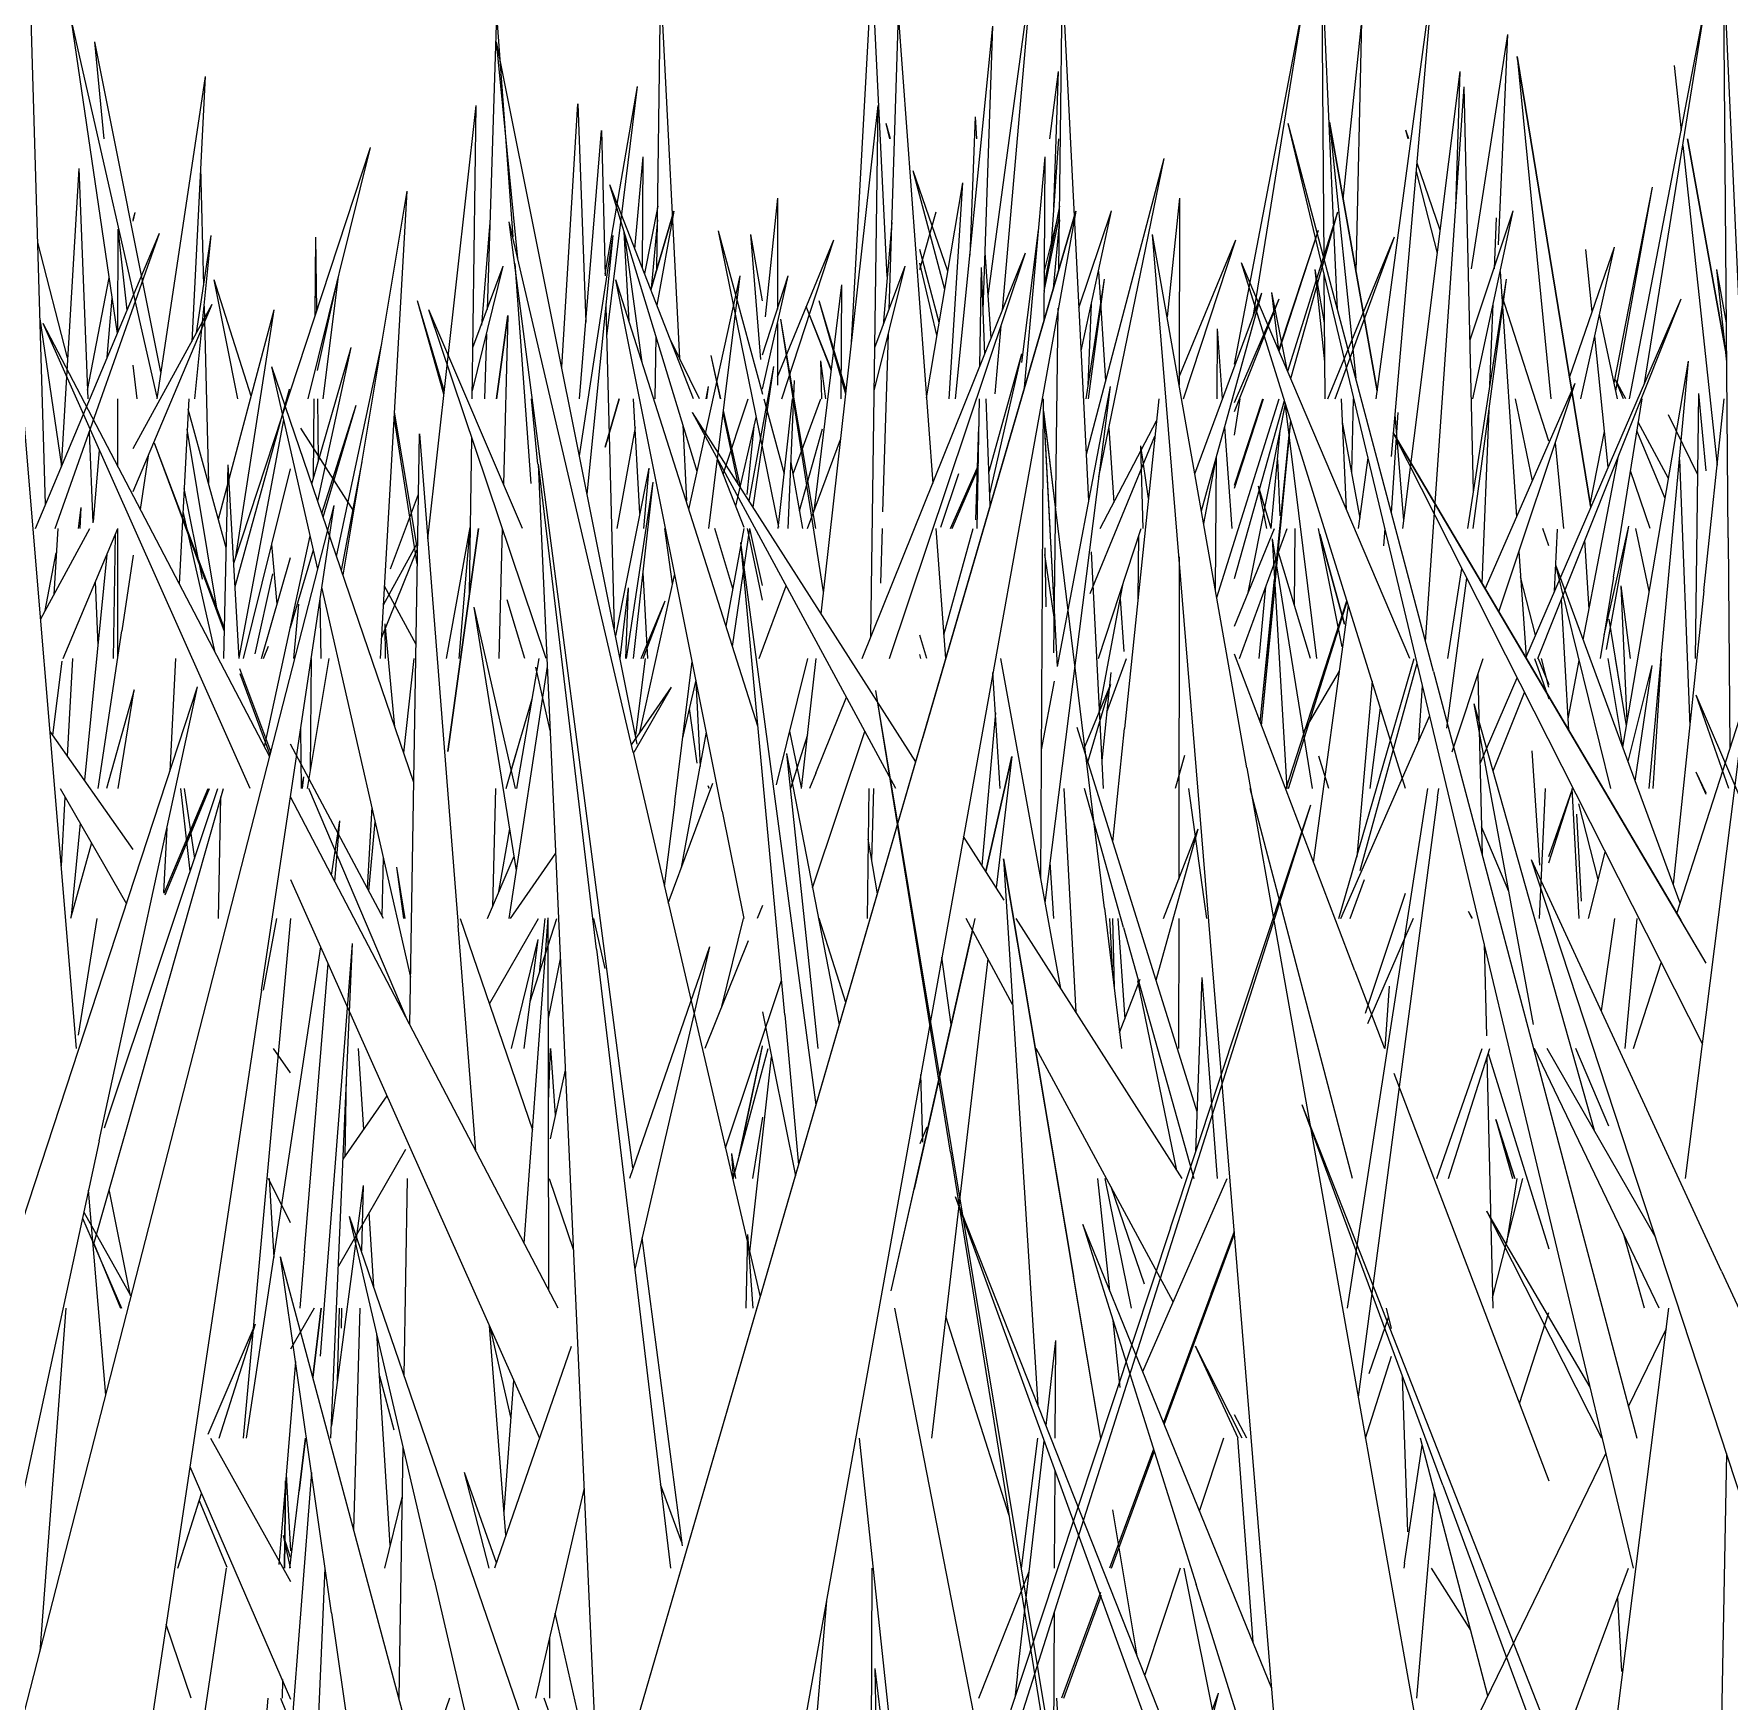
# Model space of a CAD drawing. Header units: millimetres. Extents: x -9575 to 27274, y -4387 to 11354.
# Drawn here: x -6546.27 to -6510.28, y 3080.28 to 3115.68 of the extents above; entities that cross this region are included whole.
import ezdxf

# ---------------------------------------------------------------- set-up
doc = ezdxf.new("R2010")
doc.units = ezdxf.units.MM
doc.layers.add('G-IMPT', color=8, linetype='Continuous', lineweight=9)

# ---------------------------------------------------------------- blocks, each defined once
blk = doc.blocks.new('Grass Array - 25_dwg-V14-North')
at = {"layer": 'G-IMPT'}
for p, q in [((-6528.911, 3109.125), (-6528.473, 3117.043)), ((-6528.153, 3110.527), (-6528.473, 3117.043)), ((-6546.017, 3105.694), (-6546.324, 3115.987)), ((-6544.494, 3109.318), (-6545.47, 3115.957)), ((-6543.652, 3107.96), (-6545.47, 3115.957)), ((-6526.701, 3107.931), (-6525.909, 3115.838)), ((-6526.119, 3109.817), (-6525.909, 3115.838)), ((-6514.779, 3115.196), (-6514.066, 3107.931)), ((-6514.779, 3115.196), (-6513.219, 3105.619)), ((-6513.219, 3105.619), (-6514.779, 3115.196)), ((-6534.139, 3110.581), (-6533.456, 3114.557)), ((-6534.107, 3109.26), (-6533.456, 3114.557)), ((-6535.062, 3108.602), (-6534.719, 3114.194)), ((-6534.719, 3114.194), (-6534.551, 3109.556)), ((-6526.396, 3110.977), (-6526.283, 3113.912)), ((-6526.25, 3113.449), (-6526.283, 3113.912)), ((-6517.098, 3113.449), (-6517.146, 3113.635)), ((-6517.081, 3113.449), (-6517.146, 3113.635)), ((-6542.026, 3104.44), (-6539.125, 3113.261)), ((-6540.448, 3107.931), (-6539.125, 3113.261)), ((-6523.927, 3106.751), (-6522.278, 3113.03)), ((-6523.66, 3106.275), (-6522.278, 3113.03)), ((-6516.414, 3111.507), (-6516.904, 3112.933)), ((-6545.316, 3112.821), (-6545.685, 3106.484)), ((-6545.316, 3112.821), (-6545.12, 3107.931)), ((-6526.869, 3110.636), (-6527.6, 3112.771)), ((-6526.934, 3110.25), (-6527.6, 3112.771)), ((-6527.322, 3107.948), (-6526.552, 3112.515)), ((-6526.841, 3107.931), (-6526.552, 3112.515)), ((-6516.474, 3111.021), (-6516.92, 3112.755)), ((-6532.186, 3106.384), (-6534.043, 3112.47)), ((-6532.263, 3107.931), (-6534.043, 3112.47)), ((-6544.156, 3111.701), (-6544.117, 3111.885)), ((-6544.156, 3111.733), (-6544.117, 3111.885)), ((-6524.821, 3110.214), (-6524.498, 3111.807)), ((-6524.819, 3110.62), (-6524.496, 3111.917)), ((-6533.633, 3109.573), (-6533.74, 3111.476)), ((-6533.356, 3108.701), (-6533.733, 3111.454)), ((-6531.745, 3111.493), (-6530.463, 3105.206)), ((-6531.745, 3111.493), (-6530.801, 3108.03)), ((-6519.84, 3108.958), (-6518.998, 3111.512)), ((-6519.835, 3108.945), (-6518.998, 3111.512)), ((-6545.55, 3108.8), (-6546.182, 3111.249)), ((-6540.296, 3109.7), (-6540.279, 3111.362)), ((-6540.26, 3109.809), (-6540.279, 3111.362)), ((-6518.798, 3107.931), (-6517.384, 3111.365)), ((-6518.648, 3107.931), (-6517.384, 3111.365)), ((-6513.669, 3108.381), (-6512.716, 3111.151)), ((-6513.431, 3107.931), (-6512.716, 3111.151)), ((-6513.189, 3109.776), (-6513.325, 3111.098)), ((-6525.946, 3109.216), (-6526.077, 3111.032)), ((-6545.127, 3108.112), (-6544.668, 3110.499)), ((-6530.801, 3108.131), (-6530.253, 3110.537)), ((-6530.801, 3108.862), (-6530.253, 3110.537)), ((-6529.121, 3110.348), (-6529.708, 3105.541)), ((-6529.121, 3110.348), (-6529.139, 3107.931)), ((-6544.708, 3108.809), (-6544.603, 3110.062)), ((-6519.841, 3108.961), (-6519.991, 3110.184)), ((-6519.667, 3108.552), (-6519.991, 3110.184)), ((-6545.681, 3106.549), (-6546.134, 3109.625)), ((-6542.351, 3105.375), (-6541.168, 3109.82)), ((-6541.982, 3104.572), (-6541.168, 3109.82)), ((-6535.393, 3102.413), (-6537.886, 3109.814)), ((-6535.897, 3105.172), (-6537.886, 3109.814)), ((-6536.207, 3109.695), (-6536.45, 3107.931)), ((-6536.45, 3107.931), (-6536.207, 3109.695)), ((-6536.207, 3109.695), (-6536.301, 3106.114)), ((-6529.879, 3109.894), (-6529.343, 3108.528)), ((-6529.879, 3109.894), (-6529.34, 3108.55)), ((-6512.653, 3107.931), (-6513.033, 3109.722)), ((-6521.153, 3107.931), (-6521.14, 3109.413)), ((-6521.034, 3107.931), (-6521.14, 3109.413)), ((-6512.848, 3106.477), (-6513.136, 3109.261)), ((-6539.84, 3104.579), (-6538.882, 3109.103)), ((-6532.135, 3107.931), (-6532.758, 3109.194)), ((-6531.085, 3105.756), (-6530.557, 3108.613)), ((-6531, 3105.624), (-6530.557, 3108.613)), ((-6529.544, 3107.931), (-6529.56, 3108.732)), ((-6529.458, 3107.931), (-6529.56, 3108.732)), ((-6525.995, 3106.367), (-6525.295, 3108.885)), ((-6525.978, 3105.913), (-6525.295, 3108.885)), ((-6530.254, 3105.172), (-6530.121, 3108.316)), ((-6541.997, 3103.94), (-6540.839, 3108.131)), ((-6540.876, 3107.931), (-6540.839, 3108.131)), ((-6540.332, 3106.247), (-6540.314, 3107.931)), ((-6540.222, 3106.628), (-6540.238, 3107.931)), ((-6533.404, 3105.493), (-6533.541, 3107.931)), ((-6531.633, 3106.325), (-6531.107, 3107.931)), ((-6530.775, 3107.931), (-6530.339, 3106.333)), ((-6530.467, 3105.172), (-6530.164, 3107.931)), ((-6520.785, 3106.093), (-6520.179, 3107.931)), ((-6520.785, 3106.029), (-6520.165, 3107.931)), ((-6520.492, 3103.816), (-6519.701, 3107.821)), ((-6519.037, 3102.413), (-6519.704, 3107.843)), ((-6542.184, 3104.761), (-6542.99, 3107.709)), ((-6541.91, 3102.431), (-6540.96, 3107.484)), ((-6540.152, 3105.493), (-6539.423, 3107.792)), ((-6540.126, 3105.415), (-6539.423, 3107.792)), ((-6531.368, 3105.649), (-6530.938, 3107.534)), ((-6517.447, 3105.51), (-6517.311, 3107.637)), ((-6517.186, 3105.343), (-6517.37, 3107.59)), ((-6545.091, 3107.221), (-6545.014, 3105.293)), ((-6542.368, 3103.4), (-6543.012, 3107.281)), ((-6526.275, 3105.358), (-6526.206, 3107.34)), ((-6523.632, 3105.172), (-6522.44, 3107.457)), ((-6520.835, 3105.172), (-6520.99, 3107.329)), ((-6544.999, 3105.321), (-6544.873, 3106.832)), ((-6513.974, 3106.995), (-6513.796, 3105.172)), ((-6541.817, 3102.413), (-6540.818, 3106.439)), ((-6539.74, 3104.286), (-6539.302, 3106.589)), ((-6533.213, 3106.458), (-6533.919, 3102.893)), ((-6533.213, 3106.458), (-6533.324, 3105.172)), ((-6531.189, 3105.193), (-6531.757, 3106.642)), ((-6526.814, 3105.172), (-6526.219, 3106.519)), ((-6526.772, 3105.172), (-6526.22, 3106.45)), ((-6521.188, 3103.88), (-6521.164, 3106.704)), ((-6511.957, 3105.172), (-6512.377, 3106.398)), ((-6533.687, 3102.413), (-6533.122, 3106.156)), ((-6533.537, 3102.413), (-6533.122, 3106.156)), ((-6527.014, 3105.201), (-6526.633, 3106.342)), ((-6520.099, 3105.172), (-6520.275, 3106.074)), ((-6520.003, 3105.172), (-6520.275, 3106.074)), ((-6542.419, 3102.54), (-6543.101, 3105.537)), ((-6545.761, 3105.172), (-6545.843, 3103.771)), ((-6537.51, 3102.413), (-6537.006, 3105.195)), ((-6536.829, 3105.172), (-6537.48, 3100.438)), ((-6537.48, 3100.438), (-6536.829, 3105.172)), ((-6537.241, 3102.413), (-6537.006, 3105.195)), ((-6536.325, 3105.172), (-6536.397, 3102.413)), ((-6532.711, 3103.998), (-6532.872, 3105.172)), ((-6531.428, 3103.899), (-6531.816, 3105.172)), ((-6531.575, 3103.103), (-6531.193, 3105.172)), ((-6531.437, 3102.672), (-6531.067, 3105.172)), ((-6526.954, 3102.918), (-6526.327, 3105.172)), ((-6522.83, 3103.682), (-6522.811, 3105.033)), ((-6520.785, 3103.104), (-6519.934, 3105.172)), ((-6520.679, 3102.413), (-6519.664, 3105.172)), ((-6518.498, 3102.66), (-6518.997, 3105.172)), ((-6518.974, 3105.056), (-6518.449, 3103.144)), ((-6518.449, 3103.144), (-6518.974, 3105.056)), ((-6514.109, 3104.809), (-6514.234, 3105.172)), ((-6511.978, 3103.845), (-6512.262, 3105.172)), ((-6546.026, 3103.434), (-6545.791, 3104.657)), ((-6541.105, 3103.567), (-6541.216, 3104.835)), ((-6540.818, 3103.076), (-6540.332, 3104.719)), ((-6538.884, 3102.87), (-6538.123, 3104.743)), ((-6538.845, 3103.551), (-6538.12, 3104.887)), ((-6524.777, 3103.514), (-6524.804, 3104.766)), ((-6519.172, 3102.413), (-6519.851, 3104.664)), ((-6533.232, 3102.413), (-6533.334, 3104.241)), ((-6544.964, 3104.04), (-6544.91, 3102.695)), ((-6514.392, 3102.907), (-6514.71, 3104.146)), ((-6512.446, 3101.089), (-6512.574, 3103.957)), ((-6512.374, 3102.413), (-6512.574, 3103.957)), ((-6540.171, 3102.413), (-6540.187, 3103.703)), ((-6533.374, 3102.413), (-6532.866, 3103.642)), ((-6533.331, 3102.413), (-6532.866, 3103.642)), ((-6512.464, 3100.985), (-6512.833, 3103.251)), ((-6540.396, 3100.033), (-6540.372, 3102.413)), ((-6536.019, 3099.654), (-6535.544, 3102.413)), ((-6533.293, 3102.413), (-6533.498, 3100.789)), ((-6519.322, 3100.837), (-6518.555, 3102.147)), ((-6514.412, 3102.413), (-6514.109, 3101.56)), ((-6514.334, 3102.413), (-6514.109, 3101.861)), ((-6514.109, 3101.807), (-6514.265, 3102.413)), ((-6512.464, 3100.985), (-6512.697, 3102.413)), ((-6532.497, 3100.7), (-6532.211, 3101.953)), ((-6532.189, 3100.192), (-6532.348, 3101.352)), ((-6532.521, 3097.975), (-6531.99, 3100.852)), ((-6543.074, 3099.654), (-6542.856, 3098.17)), ((-6536.469, 3099.654), (-6536.535, 3097.143)), ((-6513.06, 3097.722), (-6513.474, 3099.331)), ((-6536.395, 3097.47), (-6536.167, 3098.796)), ((-6536.64, 3096.895), (-6536.074, 3098.22))]:
    blk.add_line(p, q, dxfattribs=at)
blk = doc.blocks.new('Grass Array - 25_dwg-V18-North')
at = {"layer": 'G-IMPT'}
for p, q in [((-6519.84, 3108.958), (-6518.998, 3111.512)), ((-6519.835, 3108.945), (-6518.998, 3111.512)), ((-6520.785, 3106.093), (-6520.179, 3107.931)), ((-6520.785, 3106.029), (-6520.165, 3107.931))]:
    blk.add_line(p, q, dxfattribs=at)
blk = doc.blocks.new('Grass Array - Grass Array-440235-North')
for name in ['Grass Array - 25_dwg-V14-North', 'Grass Array - 25_dwg-V18-North']:
    blk.add_blockref(name, (0, 0))
blk = doc.blocks.new('Grass Array - 25_dwg-V28-North')
at = {"layer": 'G-IMPT'}
for p, q in [((-6524.695, 3105.172), (-6524.8, 3107.161)), ((-6524.579, 3105.628), (-6524.779, 3107.276)), ((-6519.785, 3105.533), (-6519.62, 3107.164)), ((-6519.768, 3105.576), (-6519.618, 3107.144)), ((-6520.237, 3101.062), (-6519.93, 3104.101)), ((-6520.206, 3100.982), (-6519.922, 3103.963))]:
    blk.add_line(p, q, dxfattribs=at)
blk = doc.blocks.new('Grass Array - 25_dwg-V32-North')
at = {"layer": 'G-IMPT'}
for p, q in [((-6524.624, 3103.82), (-6524.827, 3107.669)), ((-6524.579, 3105.628), (-6524.827, 3107.669)), ((-6519.785, 3105.533), (-6519.62, 3107.164)), ((-6519.768, 3105.576), (-6519.618, 3107.144)), ((-6542.221, 3102.985), (-6543.109, 3105.378)), ((-6542.22, 3103.053), (-6543.108, 3105.404)), ((-6520.237, 3101.062), (-6519.93, 3104.101)), ((-6520.206, 3100.982), (-6519.922, 3103.963))]:
    blk.add_line(p, q, dxfattribs=at)
blk = doc.blocks.new('Grass Array - 25_dwg-V36-North')
at = {"layer": 'G-IMPT'}
for p, q in [((-6524.624, 3103.82), (-6524.827, 3107.669)), ((-6524.579, 3105.628), (-6524.827, 3107.669)), ((-6519.822, 3105.172), (-6519.589, 3107.475)), ((-6519.806, 3105.172), (-6519.587, 3107.468)), ((-6542.221, 3102.985), (-6543.109, 3105.378)), ((-6542.22, 3103.053), (-6543.108, 3105.404)), ((-6520.237, 3101.062), (-6519.93, 3104.101)), ((-6520.206, 3100.982), (-6519.922, 3103.963)), ((-6543.016, 3098.509), (-6542.54, 3099.654))]:
    blk.add_line(p, q, dxfattribs=at)
blk = doc.blocks.new('Grass Array - Grass Array-440908-North')
for name in ['Grass Array - 25_dwg-V32-North', 'Grass Array - 25_dwg-V36-North', 'Grass Array - 25_dwg-V36-North', 'Grass Array - 25_dwg-V28-North']:
    blk.add_blockref(name, (0, 0))
blk = doc.blocks.new('Grass Array - 25_dwg-V42-North')
at = {"layer": 'G-IMPT'}
for p, q in [((-6518.595, 3109.822), (-6518.929, 3117.22)), ((-6518.879, 3110.894), (-6518.929, 3117.22)), ((-6533.043, 3110.676), (-6532.962, 3116.831)), ((-6532.559, 3108.79), (-6532.962, 3116.831)), ((-6526.011, 3110.117), (-6525.072, 3117.087)), ((-6525.706, 3109.812), (-6525.072, 3117.087)), ((-6520.785, 3108.664), (-6519.315, 3116.317)), ((-6520.376, 3109.704), (-6519.315, 3116.317)), ((-6536.449, 3116.092), (-6536.646, 3109.825)), ((-6536.449, 3116.092), (-6536.103, 3111.37)), ((-6518.474, 3112.166), (-6518.077, 3115.949)), ((-6518.198, 3110.607), (-6518.077, 3115.949)), ((-6544.773, 3113.449), (-6544.974, 3115.506)), ((-6543.571, 3108.497), (-6544.974, 3115.506)), ((-6515.752, 3110.69), (-6514.978, 3115.664)), ((-6515.18, 3111.194), (-6514.978, 3115.664)), ((-6524.7, 3113.449), (-6524.521, 3114.874)), ((-6524.615, 3112), (-6524.521, 3114.874)), ((-6511.451, 3115.002), (-6511.302, 3113.624)), ((-6537.908, 3104.955), (-6536.878, 3114.158)), ((-6536.962, 3107.931), (-6536.878, 3114.158)), ((-6528.095, 3113.449), (-6528.173, 3113.774)), ((-6528.087, 3113.449), (-6528.173, 3113.774)), ((-6518.763, 3113.802), (-6518.21, 3108.369)), ((-6518.763, 3113.802), (-6517.754, 3108.094)), ((-6517.754, 3108.094), (-6518.763, 3113.802)), ((-6524.669, 3111.224), (-6524.514, 3113.449)), ((-6511.268, 3113.307), (-6510.536, 3106.521)), ((-6511.17, 3113.449), (-6510.359, 3108.963)), ((-6510.359, 3108.963), (-6511.17, 3113.449)), ((-6533.509, 3111.109), (-6533.334, 3113.069)), ((-6533.348, 3110.699), (-6533.334, 3113.069)), ((-6542.727, 3112.838), (-6542.664, 3110.337)), ((-6530.481, 3112.185), (-6530.741, 3109.667)), ((-6530.481, 3112.185), (-6530.483, 3109.833)), ((-6512.724, 3108.262), (-6511.907, 3112.422)), ((-6512.689, 3108.099), (-6511.907, 3112.422)), ((-6533.025, 3112.018), (-6533.306, 3110.59)), ((-6532.683, 3111.913), (-6533.169, 3110.241)), ((-6533.169, 3110.241), (-6532.683, 3111.913)), ((-6532.683, 3111.913), (-6533.041, 3109.916)), ((-6527.463, 3110.673), (-6527.118, 3111.898)), ((-6524.083, 3109.862), (-6523.394, 3111.919)), ((-6524.037, 3108.947), (-6523.394, 3111.919)), ((-6536.588, 3111.669), (-6536.769, 3109.495)), ((-6533.029, 3111.728), (-6533.161, 3110.27)), ((-6525.295, 3108.701), (-6524.943, 3111.511)), ((-6542.849, 3107.931), (-6542.503, 3111.398)), ((-6542.818, 3109.328), (-6542.503, 3111.398)), ((-6530.801, 3110.007), (-6531.05, 3111.414)), ((-6530.833, 3108.766), (-6531.05, 3111.414)), ((-6530.485, 3108.393), (-6529.287, 3111.304)), ((-6530.392, 3107.931), (-6529.287, 3111.304)), ((-6527.052, 3109.547), (-6527.463, 3111.098)), ((-6536.959, 3108.097), (-6536.303, 3110.746)), ((-6536.947, 3109.015), (-6536.303, 3110.746)), ((-6536.061, 3110.804), (-6535.719, 3106.133)), ((-6527.098, 3109.277), (-6527.463, 3110.805)), ((-6541.938, 3107.931), (-6542.443, 3110.453)), ((-6541.657, 3107.983), (-6542.443, 3110.453)), ((-6540.245, 3108.527), (-6539.816, 3110.475)), ((-6540.127, 3107.931), (-6539.804, 3110.526)), ((-6523.933, 3107.931), (-6523.542, 3110.466)), ((-6523.878, 3107.931), (-6523.542, 3110.466)), ((-6523.672, 3110.632), (-6523.517, 3108.311)), ((-6518.869, 3109.543), (-6519.073, 3110.67)), ((-6518.862, 3108.716), (-6519.073, 3110.67)), ((-6518.856, 3107.931), (-6518.877, 3110.569)), ((-6537.556, 3108.107), (-6538.127, 3110.009)), ((-6537.565, 3108.027), (-6538.127, 3110.009)), ((-6520.785, 3107.848), (-6519.834, 3110.048)), ((-6520.785, 3107.659), (-6519.834, 3110.048)), ((-6514.109, 3107.032), (-6515.109, 3110.128)), ((-6542.653, 3109.893), (-6542.559, 3106.134)), ((-6523.89, 3108.215), (-6523.821, 3109.945)), ((-6536.662, 3109.297), (-6536.705, 3107.931)), ((-6530.484, 3109.525), (-6530.485, 3108.218)), ((-6525.861, 3108.032), (-6525.735, 3109.48)), ((-6533.079, 3107.931), (-6533.061, 3109.252)), ((-6531.997, 3107.931), (-6531.948, 3108.192)), ((-6531.981, 3107.931), (-6531.948, 3108.192)), ((-6533.84, 3107.931), (-6534.139, 3106.9)), ((-6534.139, 3106.9), (-6533.84, 3107.931)), ((-6530.152, 3106.336), (-6529.562, 3107.931)), ((-6520.785, 3107.157), (-6520.661, 3107.931)), ((-6518.404, 3105.579), (-6518.51, 3107.931)), ((-6518.295, 3106.368), (-6518.259, 3107.931)), ((-6514.458, 3106.19), (-6514.815, 3107.931)), ((-6538.128, 3104.425), (-6538.617, 3107.541)), ((-6538.123, 3104.738), (-6538.611, 3107.643)), ((-6510.948, 3106.315), (-6511.568, 3107.586)), ((-6539.477, 3105.541), (-6540.603, 3107.303)), ((-6537.017, 3103.802), (-6536.973, 3107.103)), ((-6533.507, 3107.321), (-6533.892, 3105.172)), ((-6532.407, 3105.761), (-6532.488, 3107.373)), ((-6530.982, 3107.341), (-6531.131, 3105.897)), ((-6530.013, 3105.55), (-6529.531, 3107.291)), ((-6523.449, 3107.303), (-6523.344, 3105.724)), ((-6520.005, 3105.176), (-6519.813, 3107.252)), ((-6518.118, 3105.391), (-6518.487, 3107.435)), ((-6513.23, 3105.685), (-6512.926, 3107.231)), ((-6529.946, 3105.172), (-6530.195, 3106.576)), ((-6521.435, 3105.28), (-6521.164, 3106.695)), ((-6519.87, 3106.632), (-6519.823, 3105.44)), ((-6542.691, 3104.099), (-6543.076, 3106.023)), ((-6538.694, 3104.315), (-6538.104, 3105.902)), ((-6519.511, 3103.538), (-6519.492, 3105.172)), ((-6541.568, 3102.51), (-6541.193, 3104.213)), ((-6538.155, 3102.713), (-6538.822, 3103.947)), ((-6520.259, 3102.413), (-6520.119, 3103.935)), ((-6535.844, 3102.413), (-6536.218, 3103.658)), ((-6523.207, 3103.681), (-6523.132, 3102.561)), ((-6538.417, 3100.412), (-6538.193, 3102.413)), ((-6532.215, 3101.934), (-6532.125, 3100.125)), ((-6536.133, 3100.035), (-6535.692, 3101.555)), ((-6536.244, 3099.654), (-6535.935, 3100.719)), ((-6513.418, 3097.26), (-6513.513, 3099.11))]:
    blk.add_line(p, q, dxfattribs=at)
blk = doc.blocks.new('Grass Array - Grass Array-V47-North')
blk.add_blockref('Grass Array - 25_dwg-V42-North', (0, 0))
blk = doc.blocks.new('Grass Array - 25_dwg-V49-North')
at = {"layer": 'G-IMPT'}
for p, q in [((-6509.731, 3102.413), (-6510.399, 3117.22)), ((-6510.303, 3104.974), (-6510.399, 3117.22)), ((-6524.513, 3110.676), (-6524.432, 3116.831)), ((-6523.877, 3105.761), (-6524.432, 3116.831)), ((-6517.776, 3107.931), (-6516.542, 3117.087)), ((-6517.447, 3106.703), (-6516.542, 3117.087)), ((-6512.396, 3107.931), (-6510.785, 3116.317)), ((-6512.079, 3108.256), (-6510.785, 3116.317)), ((-6527.919, 3116.092), (-6528.116, 3109.825)), ((-6527.919, 3116.092), (-6527.189, 3106.133)), ((-6535.994, 3110.904), (-6536.444, 3115.506)), ((-6533.459, 3100.595), (-6536.444, 3115.506)), ((-6542.628, 3114.772), (-6543.656, 3107.931)), ((-6542.628, 3114.772), (-6542.916, 3109.148)), ((-6517.208, 3105.172), (-6515.991, 3114.874)), ((-6516.085, 3112), (-6515.991, 3114.874)), ((-6516.725, 3102.768), (-6515.908, 3114.552)), ((-6515.706, 3105.97), (-6515.908, 3114.552)), ((-6529.557, 3103.364), (-6528.348, 3114.158)), ((-6528.5, 3102.881), (-6528.348, 3114.158)), ((-6534.684, 3107.931), (-6534.217, 3113.627)), ((-6534.217, 3113.627), (-6534.139, 3110.541)), ((-6512.31, 3083.1), (-6519.643, 3113.774)), ((-6516.558, 3102.138), (-6519.643, 3113.774)), ((-6525.241, 3108.169), (-6524.804, 3113.069)), ((-6524.825, 3109.602), (-6524.804, 3113.069)), ((-6539.704, 3104.181), (-6538.343, 3112.334)), ((-6538.91, 3102.413), (-6538.343, 3112.334)), ((-6521.951, 3112.185), (-6522.211, 3109.667)), ((-6521.951, 3112.185), (-6521.955, 3108.218)), ((-6542.044, 3050.319), (-6524.153, 3111.913)), ((-6524.153, 3111.913), (-6531.793, 3069.306)), ((-6524.153, 3111.913), (-6527.405, 3100.719)), ((-6524.495, 3112.018), (-6524.82, 3110.363)), ((-6519.651, 3108.513), (-6518.588, 3111.898)), ((-6519.586, 3108.36), (-6518.588, 3111.898)), ((-6515.781, 3109.179), (-6514.864, 3111.919)), ((-6515.726, 3107.931), (-6514.864, 3111.919)), ((-6546.236, 3105.172), (-6543.6, 3111.447)), ((-6545.814, 3105.172), (-6543.6, 3111.447)), ((-6544.482, 3109.348), (-6544.481, 3111.53)), ((-6544.287, 3109.81), (-6544.481, 3111.53)), ((-6533.551, 3091.598), (-6536.177, 3111.686)), ((-6533.549, 3100.426), (-6536.177, 3111.686)), ((-6528.058, 3111.669), (-6528.238, 3109.495)), ((-6524.499, 3111.728), (-6524.631, 3110.27)), ((-6515.261, 3110.69), (-6515.218, 3111.768)), ((-6534.685, 3106.719), (-6533.973, 3111.398)), ((-6534.522, 3105.904), (-6533.973, 3111.398)), ((-6520.518, 3100.095), (-6522.52, 3111.414)), ((-6519.744, 3077.582), (-6522.52, 3111.414)), ((-6521.955, 3108.393), (-6520.757, 3111.304)), ((-6521.862, 3107.931), (-6520.757, 3111.304)), ((-6528.688, 3102.413), (-6525.216, 3111.028)), ((-6528.429, 3108.097), (-6527.773, 3110.746)), ((-6528.417, 3109.015), (-6527.773, 3110.746)), ((-6528.106, 3102.413), (-6525.216, 3111.028)), ((-6526.185, 3108.623), (-6526.152, 3110.713)), ((-6526.085, 3108.872), (-6526.152, 3110.713)), ((-6517.153, 3099.654), (-6520.631, 3110.818)), ((-6517.058, 3102.413), (-6520.631, 3110.818)), ((-6545.359, 3094.136), (-6546.729, 3110.508)), ((-6531.654, 3099.173), (-6533.913, 3110.453)), ((-6530.898, 3100.976), (-6533.913, 3110.453)), ((-6532.363, 3105.58), (-6531.272, 3110.541)), ((-6531.94, 3105.172), (-6531.272, 3110.541)), ((-6515.829, 3105.172), (-6515.012, 3110.466)), ((-6515.714, 3105.172), (-6515.012, 3110.466)), ((-6515.142, 3110.632), (-6514.793, 3105.423)), ((-6510.339, 3109.543), (-6510.543, 3110.67)), ((-6510.332, 3108.716), (-6510.543, 3110.67)), ((-6529.026, 3108.107), (-6529.597, 3110.009)), ((-6529.034, 3108.027), (-6529.597, 3110.009)), ((-6521.622, 3106.336), (-6520.201, 3110.18)), ((-6521.483, 3105.55), (-6520.201, 3110.18)), ((-6514.597, 3102.432), (-6511.304, 3110.048)), ((-6514.343, 3102.413), (-6511.304, 3110.048)), ((-6544.156, 3105.963), (-6542.486, 3109.937)), ((-6544.156, 3106.87), (-6542.486, 3109.937)), ((-6534.123, 3109.893), (-6533.951, 3103.053)), ((-6529.666, 3105.172), (-6530.413, 3109.62)), ((-6529.504, 3103.83), (-6530.413, 3109.62)), ((-6524.619, 3102.538), (-6524.523, 3109.849)), ((-6515.359, 3108.215), (-6515.291, 3109.945)), ((-6541.262, 3100.328), (-6546.072, 3109.524)), ((-6541.677, 3099.654), (-6546.072, 3109.524)), ((-6528.132, 3109.297), (-6528.251, 3105.53)), ((-6540.367, 3106.123), (-6539.534, 3109.014)), ((-6540.241, 3105.754), (-6539.534, 3109.014)), ((-6544.076, 3107.931), (-6544.156, 3108.64)), ((-6540.239, 3104.312), (-6541.215, 3108.605)), ((-6538.203, 3099.784), (-6541.215, 3108.605)), ((-6531.684, 3107.931), (-6531.888, 3108.849)), ((-6531.696, 3107.931), (-6531.888, 3108.849)), ((-6512.541, 3100.532), (-6511.147, 3108.729)), ((-6511.983, 3099.654), (-6511.147, 3108.729)), ((-6524.802, 3097.225), (-6523.417, 3108.192)), ((-6524.541, 3102.246), (-6523.417, 3108.192)), ((-6515.461, 3103.896), (-6513.554, 3108.257)), ((-6515.171, 3103.404), (-6513.554, 3108.257)), ((-6512.526, 3107.931), (-6512.692, 3108.329)), ((-6512.479, 3107.931), (-6512.692, 3108.329)), ((-6544.483, 3106.485), (-6544.482, 3107.931)), ((-6542.978, 3107.931), (-6543.18, 3103.994)), ((-6535.567, 3106.539), (-6535.703, 3107.931)), ((-6526.241, 3105.172), (-6526.196, 3107.931)), ((-6525.969, 3105.661), (-6526.051, 3107.931)), ((-6524.894, 3097.733), (-6524.834, 3107.931)), ((-6522.391, 3107.931), (-6523.115, 3100.928)), ((-6521.158, 3103.713), (-6519.834, 3107.931)), ((-6520.785, 3104.11), (-6519.718, 3107.89)), ((-6512.739, 3104.144), (-6512.131, 3107.931)), ((-6510.994, 3102.413), (-6510.928, 3108.04)), ((-6510.771, 3106.402), (-6510.928, 3108.04)), ((-6510.817, 3103.851), (-6510.388, 3107.931)), ((-6527.972, 3099.654), (-6532.288, 3107.639)), ((-6527.549, 3100.222), (-6532.288, 3107.639)), ((-6531.318, 3106.121), (-6531.634, 3107.632)), ((-6531.261, 3106.033), (-6531.628, 3107.679)), ((-6524.541, 3102.246), (-6524.827, 3107.669)), ((-6523.543, 3097.112), (-6524.827, 3107.669)), ((-6520.237, 3101.062), (-6519.589, 3107.475)), ((-6520.206, 3100.982), (-6519.587, 3107.468)), ((-6515.527, 3104.007), (-6515.38, 3107.69)), ((-6538.285, 3094.636), (-6538.083, 3107.183)), ((-6538.083, 3107.183), (-6537.264, 3096.747)), ((-6523.846, 3103.797), (-6522.473, 3107.133)), ((-6517.416, 3107.209), (-6510.85, 3094.223)), ((-6517.416, 3107.209), (-6511.309, 3096.859)), ((-6510.771, 3095.948), (-6517.416, 3107.209)), ((-6511.643, 3105.815), (-6512.241, 3107.248)), ((-6511.572, 3106.233), (-6512.211, 3107.429)), ((-6542.22, 3103.053), (-6543.705, 3106.988)), ((-6542.221, 3102.985), (-6543.705, 3106.988)), ((-6529.845, 3105.172), (-6529.142, 3107.063)), ((-6522.72, 3105.172), (-6522.767, 3106.931)), ((-6522.61, 3105.808), (-6522.767, 3106.931)), ((-6543.838, 3106.719), (-6544.009, 3105.58)), ((-6542.234, 3102.413), (-6542.146, 3106.529)), ((-6541.909, 3102.413), (-6542.146, 3106.529)), ((-6534.262, 3077.582), (-6535.558, 3106.539)), ((-6534.325, 3096.246), (-6535.558, 3106.539)), ((-6518.147, 3105.172), (-6517.945, 3106.672)), ((-6513.38, 3102.81), (-6512.629, 3106.72)), ((-6511.34, 3106.632), (-6511.118, 3100.983)), ((-6549.936, 3066.547), (-6539.893, 3105.661)), ((-6541.438, 3095.371), (-6539.893, 3105.661)), ((-6545.317, 3105.172), (-6545.26, 3105.622)), ((-6545.285, 3105.172), (-6545.26, 3105.622)), ((-6546.122, 3103.257), (-6545.08, 3105.172)), ((-6545.647, 3102.413), (-6544.488, 3105.172)), ((-6544.541, 3105.046), (-6544.581, 3102.413)), ((-6544.484, 3102.421), (-6544.483, 3105.172)), ((-6541.373, 3100.54), (-6540.4, 3105.021)), ((-6530.801, 3103.652), (-6531.119, 3105.172)), ((-6530.801, 3103.966), (-6531.07, 3105.172)), ((-6528.262, 3105.172), (-6528.298, 3104.017)), ((-6527.119, 3105.172), (-6526.917, 3102.413)), ((-6523.669, 3102.413), (-6522.765, 3105.172)), ((-6519.98, 3104.957), (-6519.133, 3099.654)), ((-6519.98, 3104.957), (-6519.669, 3099.654)), ((-6517.613, 3104.804), (-6517.581, 3105.172)), ((-6513.988, 3103.841), (-6513.927, 3105.163)), ((-6512.934, 3102.907), (-6512.41, 3105.227)), ((-6512.883, 3102.604), (-6512.41, 3105.227)), ((-6510.303, 3104.974), (-6510.267, 3100.496)), ((-6544.72, 3104.62), (-6545.192, 3099.83)), ((-6544.156, 3104.605), (-6544.397, 3102.999)), ((-6529.664, 3092.94), (-6531.26, 3104.878)), ((-6530.329, 3094.85), (-6531.26, 3104.878)), ((-6524.609, 3103.291), (-6524.806, 3104.622)), ((-6523.823, 3104.682), (-6523.571, 3099.654)), ((-6514.744, 3104.685), (-6514.594, 3102.441)), ((-6513.255, 3103.461), (-6513.343, 3104.926)), ((-6541.438, 3102.413), (-6540.818, 3104.562)), ((-6521.959, 3104.573), (-6521.966, 3097.73)), ((-6516.254, 3102.413), (-6515.959, 3104.327)), ((-6512.796, 3099.654), (-6513.963, 3104.394)), ((-6511.32, 3097.217), (-6513.963, 3104.394)), ((-6538.269, 3095.646), (-6540.153, 3103.931)), ((-6533.825, 3102.422), (-6533.647, 3103.914)), ((-6533.701, 3102.413), (-6533.647, 3103.914)), ((-6533.405, 3100.841), (-6532.663, 3104.213)), ((-6530.871, 3102.413), (-6530.297, 3103.956)), ((-6523.653, 3101.292), (-6523.145, 3104.012)), ((-6516.276, 3100.932), (-6515.854, 3104.119)), ((-6512.739, 3104.144), (-6513.017, 3102.413)), ((-6540.751, 3102.413), (-6540.64, 3103.571)), ((-6536.047, 3099.654), (-6536.923, 3103.501)), ((-6536.025, 3097.916), (-6536.923, 3103.501)), ((-6519.688, 3099.654), (-6518.395, 3103.641)), ((-6519.635, 3099.654), (-6518.39, 3103.624)), ((-6519.103, 3098.082), (-6518.366, 3103.549)), ((-6513.688, 3100.89), (-6513.843, 3103.669)), ((-6510.817, 3103.851), (-6511.47, 3097.625)), ((-6511.391, 3096.998), (-6509.213, 3103.78)), ((-6538.607, 3100.967), (-6538.813, 3103.153)), ((-6538.802, 3102.413), (-6538.813, 3103.153)), ((-6544.9, 3099.654), (-6544.397, 3102.999)), ((-6527.314, 3102.413), (-6527.463, 3102.911)), ((-6541.395, 3102.413), (-6541.284, 3102.674)), ((-6541.393, 3102.413), (-6541.284, 3102.674)), ((-6527.44, 3102.413), (-6527.463, 3102.496)), ((-6518.227, 3095.78), (-6520.785, 3102.504)), ((-6545.867, 3100.787), (-6545.67, 3102.359)), ((-6545.554, 3100.343), (-6545.439, 3102.413)), ((-6543.261, 3102.413), (-6543.383, 3100.02)), ((-6541.234, 3100.44), (-6541.896, 3102.195)), ((-6541.252, 3100.369), (-6541.89, 3102.092)), ((-6540.46, 3099.654), (-6539.999, 3102.413)), ((-6536.181, 3096.895), (-6535.366, 3102.247)), ((-6535.305, 3100.888), (-6535.615, 3102.232)), ((-6532.662, 3099.372), (-6532.291, 3102.352)), ((-6530.501, 3099.73), (-6529.837, 3102.413)), ((-6529.972, 3099.654), (-6529.663, 3102.413)), ((-6525.756, 3099.654), (-6525.91, 3102.115)), ((-6524.472, 3095.405), (-6525.743, 3102.413)), ((-6523.405, 3102.116), (-6523.601, 3100.252)), ((-6523.493, 3101.277), (-6523.073, 3102.413)), ((-6518.566, 3096.895), (-6516.97, 3102.413)), ((-6518.116, 3097.915), (-6516.904, 3102.318)), ((-6516.558, 3102.138), (-6512.241, 3085.859)), ((-6516.16, 3100.434), (-6515.501, 3102.413)), ((-6515.614, 3102.073), (-6515.524, 3098.239)), ((-6513.701, 3101.136), (-6513.465, 3102.369)), ((-6512.539, 3100.548), (-6512.851, 3102.413)), ((-6512.428, 3100.226), (-6511.914, 3102.263)), ((-6512.276, 3099.812), (-6511.914, 3102.263)), ((-6511.723, 3102.413), (-6511.901, 3099.654)), ((-6549.508, 3081.324), (-6542.796, 3101.811)), ((-6544.88, 3092.176), (-6542.796, 3101.811)), ((-6544.139, 3101.746), (-6544.722, 3099.654)), ((-6544.476, 3099.654), (-6544.139, 3101.746)), ((-6533.585, 3100.582), (-6532.733, 3101.807)), ((-6533.527, 3100.426), (-6532.733, 3101.807)), ((-6519.644, 3048.964), (-6528.398, 3101.733)), ((-6526.814, 3091.933), (-6528.398, 3101.733)), ((-6524.878, 3100.472), (-6524.601, 3101.931)), ((-6523.98, 3100.493), (-6523.407, 3101.871)), ((-6523.893, 3100.214), (-6523.407, 3101.871)), ((-6517.863, 3101.934), (-6518.189, 3098.199)), ((-6516.87, 3100.675), (-6516.789, 3101.837)), ((-6515.57, 3100.183), (-6514.783, 3102.002)), ((-6529.67, 3099.978), (-6529.019, 3101.591)), ((-6517.9, 3099.654), (-6517.685, 3101.364)), ((-6514.434, 3094.641), (-6515.694, 3101.455)), ((-6513.143, 3092.392), (-6515.694, 3101.455)), ((-6515.293, 3100.028), (-6514.629, 3101.696)), ((-6509.258, 3097.613), (-6510.982, 3101.637)), ((-6510.287, 3099.654), (-6510.982, 3101.637)), ((-6525.856, 3101.258), (-6526.145, 3098.023)), ((-6518.523, 3096.895), (-6516.638, 3101.205)), ((-6544.156, 3098.358), (-6545.922, 3100.865)), ((-6540.586, 3099.657), (-6540.603, 3100.929)), ((-6534.575, 3076.031), (-6527.405, 3100.719)), ((-6529.97, 3099.675), (-6530.219, 3100.869)), ((-6529.845, 3100.791), (-6530.21, 3099.654)), ((-6529.739, 3097.544), (-6528.626, 3100.863)), ((-6521.573, 3092.788), (-6524.123, 3100.951)), ((-6523.364, 3098.521), (-6523.115, 3100.928)), ((-6538.849, 3096.895), (-6540.818, 3100.598)), ((-6533.549, 3100.426), (-6530.85, 3088.859)), ((-6530.295, 3100.397), (-6529.172, 3094.636)), ((-6530.295, 3100.397), (-6529.626, 3094.136)), ((-6525.511, 3100.335), (-6526.062, 3097.893)), ((-6526.062, 3097.893), (-6525.511, 3100.335)), ((-6525.511, 3100.335), (-6525.839, 3097.546)), ((-6521.845, 3100.353), (-6522.042, 3099.654)), ((-6518.781, 3099.654), (-6518.995, 3100.342)), ((-6514.299, 3098.025), (-6514.461, 3100.456)), ((-6511.211, 3091.377), (-6510.067, 3100.401)), ((-6540.586, 3099.654), (-6540.539, 3099.903)), ((-6540.562, 3099.654), (-6540.539, 3099.903)), ((-6529.67, 3099.978), (-6529.8, 3099.654)), ((-6520.518, 3100.095), (-6516.6, 3077.934)), ((-6510.771, 3099.558), (-6510.981, 3100.004)), ((-6510.771, 3099.529), (-6510.981, 3100.004)), ((-6545.707, 3099.654), (-6544.304, 3097.209)), ((-6545.008, 3089.937), (-6542.245, 3099.654)), ((-6544.769, 3092.451), (-6542.359, 3099.654)), ((-6543.504, 3097.434), (-6542.564, 3099.654)), ((-6543.478, 3097.397), (-6542.54, 3099.654)), ((-6542.947, 3097.897), (-6543.145, 3099.654)), ((-6538.365, 3094.789), (-6540.433, 3099.654)), ((-6532.801, 3097.22), (-6531.854, 3099.768)), ((-6531.936, 3099.654), (-6531.952, 3099.711)), ((-6531.929, 3099.654), (-6531.952, 3099.711)), ((-6528.543, 3099.654), (-6528.58, 3096.895)), ((-6528.483, 3098.136), (-6528.436, 3099.654)), ((-6524.404, 3099.654), (-6524.152, 3094.904)), ((-6523.135, 3096.7), (-6523.963, 3099.654)), ((-6521.369, 3096.895), (-6521.754, 3099.654)), ((-6518.281, 3091.377), (-6520.447, 3099.654)), ((-6518.382, 3088.618), (-6516.68, 3099.654)), ((-6516.47, 3099.467), (-6516.446, 3099.654)), ((-6514.308, 3096.895), (-6514.181, 3099.654)), ((-6514.109, 3098.208), (-6513.609, 3099.644)), ((-6514.109, 3098.075), (-6513.609, 3099.644)), ((-6513.464, 3096.895), (-6513.618, 3099.654)), ((-6545.683, 3098.013), (-6545.602, 3099.472)), ((-6542.351, 3096.895), (-6542.296, 3099.475)), ((-6535.138, 3088.618), (-6540.818, 3099.478)), ((-6539.09, 3099.258), (-6539.189, 3097.534)), ((-6533.476, 3054.258), (-6519.162, 3099.309)), ((-6532.662, 3099.372), (-6532.885, 3097.581)), ((-6522.138, 3090.33), (-6519.162, 3099.309)), ((-6516.47, 3099.467), (-6518.157, 3086.742)), ((-6545.283, 3098.915), (-6545.477, 3096.947)), ((-6539.948, 3097.815), (-6539.773, 3098.968)), ((-6539.879, 3097.683), (-6539.773, 3098.968)), ((-6539.158, 3097.475), (-6539.02, 3098.949)), ((-6531.654, 3099.173), (-6531.198, 3096.895)), ((-6514.957, 3097.471), (-6515.538, 3098.837)), ((-6545.044, 3098.499), (-6545.492, 3096.895)), ((-6543.445, 3098.812), (-6543.515, 3097.448)), ((-6528.363, 3097.42), (-6528.557, 3098.577)), ((-6525.671, 3097.282), (-6526.534, 3098.633)), ((-6522.447, 3095.585), (-6521.555, 3098.797)), ((-6522.289, 3096.895), (-6521.555, 3098.797)), ((-6538.876, 3096.945), (-6538.847, 3098.19)), ((-6536.15, 3096.895), (-6535.188, 3098.278)), ((-6525.689, 3098.163), (-6524.956, 3086.572)), ((-6525.689, 3098.163), (-6524.202, 3089.304)), ((-6523.623, 3085.859), (-6525.689, 3098.163)), ((-6501.4, 3058.27), (-6514.476, 3098.142)), ((-6510.442, 3089.405), (-6514.476, 3098.142)), ((-6513.269, 3096.895), (-6512.914, 3098.304)), ((-6538.417, 3096.895), (-6538.564, 3097.985)), ((-6538.387, 3096.895), (-6538.564, 3097.985)), ((-6524.619, 3096.895), (-6524.694, 3098.08)), ((-6540.818, 3097.725), (-6535.534, 3085.859)), ((-6518.329, 3096.895), (-6518.023, 3097.721)), ((-6518.327, 3096.895), (-6518.023, 3097.721)), ((-6517.162, 3097.427), (-6518.012, 3094.874)), ((-6530.801, 3097.17), (-6530.912, 3096.895)), ((-6523.543, 3097.112), (-6523.182, 3094.136)), ((-6515.741, 3096.895), (-6515.812, 3097.043)), ((-6515.727, 3096.895), (-6515.812, 3097.043)), ((-6545.322, 3094.419), (-6544.922, 3096.895)), ((-6541.819, 3085.859), (-6540.813, 3096.895)), ((-6541.394, 3095.371), (-6541.107, 3096.895)), ((-6536.888, 3091.964), (-6537.264, 3096.747)), ((-6537.216, 3096.895), (-6535.684, 3092.409)), ((-6536.598, 3095.086), (-6535.558, 3096.895)), ((-6535.862, 3090.003), (-6535.35, 3096.905)), ((-6535.731, 3095.13), (-6535.169, 3096.895)), ((-6535.423, 3096.895), (-6535.539, 3095.733)), ((-6535.336, 3088.996), (-6535.35, 3096.905)), ((-6534.139, 3095.835), (-6534.384, 3096.895)), ((-6531.667, 3095.023), (-6531.203, 3096.895)), ((-6529.033, 3095.114), (-6529.6, 3096.895)), ((-6528.07, 3088.987), (-6526.287, 3096.895)), ((-6525.493, 3095.066), (-6526.481, 3096.895)), ((-6525.424, 3096.895), (-6521.899, 3091.377)), ((-6523.433, 3096.895), (-6523.373, 3095.712)), ((-6523.374, 3096.895), (-6523.338, 3095.426)), ((-6523.257, 3096.895), (-6523.113, 3094.757)), ((-6523.135, 3096.7), (-6521.644, 3091.377)), ((-6521.967, 3096.895), (-6521.97, 3094.136)), ((-6516.992, 3096.895), (-6517.96, 3094.655)), ((-6512.995, 3094.934), (-6512.706, 3096.895)), ((-6512.492, 3094.136), (-6512.238, 3096.895)), ((-6510.771, 3095.948), (-6511.309, 3096.859)), ((-6540.184, 3087.605), (-6539.505, 3096.363)), ((-6539.964, 3085.859), (-6539.505, 3096.363)), ((-6536.126, 3094.136), (-6535.562, 3096.445)), ((-6535.858, 3094.136), (-6535.562, 3096.445)), ((-6531.103, 3096.421), (-6532.024, 3094.136)), ((-6526.344, 3096.641), (-6527.583, 3091.146)), ((-6515.48, 3096.358), (-6515.434, 3094.403)), ((-6541.757, 3085.859), (-6540.179, 3096.29)), ((-6535.346, 3094.771), (-6535.088, 3096.038)), ((-6534.325, 3096.246), (-6532.751, 3083.1)), ((-6531.928, 3096.291), (-6533.627, 3091.377)), ((-6531.928, 3096.291), (-6533.511, 3089.447)), ((-6526.017, 3096.036), (-6527.215, 3085.859)), ((-6526.794, 3094.646), (-6526.994, 3096.071)), ((-6512.31, 3094.136), (-6511.726, 3095.954)), ((-6540.522, 3089.837), (-6540.022, 3095.938)), ((-6523.223, 3094.474), (-6522.786, 3095.606)), ((-6521.604, 3091.94), (-6521.466, 3095.645)), ((-6521.141, 3091.377), (-6521.466, 3095.645)), ((-6518.227, 3095.78), (-6517.601, 3094.136)), ((-6541.438, 3095.371), (-6545.764, 3066.547)), ((-6531.589, 3092.028), (-6530.397, 3095.581)), ((-6522.006, 3091.545), (-6522.835, 3095.573)), ((-6517.585, 3094.136), (-6517.492, 3095.459)), ((-6530.801, 3094.914), (-6530.103, 3091.428)), ((-6530.329, 3094.85), (-6530.034, 3091.667)), ((-6531.297, 3091.858), (-6530.801, 3094.194)), ((-6531.263, 3091.985), (-6530.801, 3094.18)), ((-6540.818, 3093.62), (-6541.182, 3094.136)), ((-6539.266, 3092.415), (-6539.377, 3094.136)), ((-6535.343, 3093.001), (-6535.303, 3094.136)), ((-6535.192, 3092.716), (-6535.296, 3094.136)), ((-6531.427, 3091.377), (-6530.682, 3094.136)), ((-6531.073, 3089.818), (-6530.61, 3093.957)), ((-6522.083, 3088.755), (-6524.991, 3094.136)), ((-6516.487, 3091.377), (-6515.526, 3094.136)), ((-6516.243, 3091.377), (-6515.364, 3094.136)), ((-6515.423, 3093.952), (-6515.297, 3088.618)), ((-6515.399, 3094.026), (-6514.109, 3089.884)), ((-6511.766, 3088.618), (-6514.416, 3094.136)), ((-6511.853, 3090.143), (-6514.144, 3094.136)), ((-6512.839, 3092.487), (-6513.54, 3094.136)), ((-6539.663, 3091.846), (-6539.628, 3093.54)), ((-6535.303, 3092.214), (-6534.982, 3093.671)), ((-6527.4, 3092.149), (-6527.44, 3093.579)), ((-6517.403, 3093.613), (-6514.109, 3084.958)), ((-6539.705, 3091.784), (-6538.771, 3093.128)), ((-6513.314, 3077.582), (-6519.347, 3092.94)), ((-6516.362, 3084.866), (-6519.347, 3092.94)), ((-6530.801, 3092.676), (-6531.012, 3091.377)), ((-6527.314, 3092.467), (-6527.463, 3092.109)), ((-6515.236, 3092.627), (-6514.88, 3091.377)), ((-6515.236, 3092.627), (-6514.832, 3091.377)), ((-6514.832, 3091.377), (-6515.236, 3092.627)), ((-6544.88, 3092.176), (-6548.302, 3076.351)), ((-6538.379, 3091.99), (-6539.804, 3089.511)), ((-6531.416, 3091.377), (-6531.45, 3091.903)), ((-6531.37, 3091.377), (-6531.45, 3091.903)), ((-6526.814, 3091.933), (-6519.713, 3048)), ((-6540.818, 3090.433), (-6541.287, 3091.377)), ((-6541.273, 3091.377), (-6541.176, 3089.696)), ((-6538.405, 3087.187), (-6538.338, 3091.377)), ((-6535.331, 3091.377), (-6534.811, 3089.855)), ((-6523.428, 3088.989), (-6523.685, 3091.377)), ((-6522.971, 3088.618), (-6523.527, 3091.377)), ((-6522.73, 3087.276), (-6520.936, 3091.377)), ((-6515.303, 3088.837), (-6514.662, 3091.377)), ((-6514.788, 3091.377), (-6515.008, 3090.003)), ((-6544.743, 3086.773), (-6545.107, 3091.126)), ((-6544.216, 3088.885), (-6544.666, 3091.139)), ((-6544.216, 3088.885), (-6544.666, 3091.139)), ((-6539.275, 3091.225), (-6539.952, 3086.13)), ((-6539.275, 3091.225), (-6539.314, 3089.836)), ((-6528.07, 3088.987), (-6527.583, 3091.146)), ((-6520.785, 3076.021), (-6526.702, 3090.988)), ((-6523.877, 3083.205), (-6526.702, 3090.988)), ((-6523.407, 3091.207), (-6522.703, 3089.137)), ((-6545.208, 3090.657), (-6544.205, 3088.866)), ((-6537.771, 3082.856), (-6539.566, 3090.568)), ((-6525.058, 3048.307), (-6539.566, 3090.568)), ((-6539.052, 3089.071), (-6539.153, 3090.644)), ((-6512.987, 3085.859), (-6515.426, 3090.678)), ((-6513.23, 3086.946), (-6515.426, 3090.678)), ((-6545.235, 3090.535), (-6544.406, 3088.618)), ((-6522.138, 3090.33), (-6532.676, 3058.534)), ((-6519.988, 3080.547), (-6524.002, 3090.398)), ((-6524.002, 3090.398), (-6521.598, 3082.754)), ((-6522.272, 3086.152), (-6520.785, 3090.2)), ((-6521.276, 3088.933), (-6520.785, 3090.258)), ((-6512.081, 3088.618), (-6512.528, 3090.205)), ((-6544.992, 3089.991), (-6544.429, 3088.618)), ((-6540.522, 3089.837), (-6540.622, 3088.618)), ((-6532.502, 3083.578), (-6533.357, 3090.114)), ((-6531.145, 3088.618), (-6531.113, 3090.184)), ((-6530.996, 3088.618), (-6531.113, 3090.184)), ((-6539.947, 3082.154), (-6541.034, 3089.712)), ((-6536.303, 3072.065), (-6541.034, 3089.712)), ((-6523.623, 3085.859), (-6524.202, 3089.304)), ((-6510.442, 3089.405), (-6498.949, 3064.51)), ((-6521.276, 3088.933), (-6522.289, 3086.195)), ((-6545.589, 3088.618), (-6546.14, 3081.331)), ((-6540.318, 3088.618), (-6540.818, 3087.749)), ((-6540.171, 3088.618), (-6540.348, 3087.152)), ((-6540.348, 3087.152), (-6540.171, 3088.618)), ((-6539.788, 3088.618), (-6539.826, 3087.083)), ((-6539.736, 3088.196), (-6539.728, 3088.618)), ((-6539.349, 3088.618), (-6539.481, 3083.918)), ((-6527.998, 3088.618), (-6526.038, 3078.564)), ((-6525.568, 3084.222), (-6526.911, 3088.444)), ((-6517.511, 3088.434), (-6517.931, 3087.228)), ((-6517.447, 3088.191), (-6517.559, 3088.618)), ((-6516.707, 3048), (-6511.56, 3088.618)), ((-6514.732, 3086.594), (-6514.109, 3088.532)), ((-6542.57, 3085.948), (-6541.56, 3088.291)), ((-6542.335, 3085.859), (-6541.56, 3088.291)), ((-6538.701, 3083.592), (-6538.989, 3088.09)), ((-6536.247, 3083.801), (-6536.595, 3088.243)), ((-6536.139, 3086.276), (-6536.576, 3088.2)), ((-6523.207, 3086.937), (-6523.36, 3088.358)), ((-6512.42, 3086.533), (-6511.615, 3088.188)), ((-6534.861, 3087.808), (-6536.489, 3083.1)), ((-6524.782, 3086.133), (-6524.576, 3087.938)), ((-6524.586, 3085.859), (-6524.576, 3087.938)), ((-6520.623, 3085.859), (-6521.611, 3087.817)), ((-6520.705, 3085.859), (-6521.611, 3087.817)), ((-6540.715, 3087.492), (-6541.069, 3083.176)), ((-6518.001, 3085.86), (-6517.447, 3087.6)), ((-6538.931, 3087.183), (-6538.625, 3086.037)), ((-6536.286, 3084.3), (-6536.079, 3087.083)), ((-6517.105, 3083.873), (-6517.215, 3087.173)), ((-6520.518, 3085.859), (-6520.785, 3086.354)), ((-6542.521, 3085.859), (-6541.337, 3083.745)), ((-6540.835, 3083.1), (-6540.503, 3085.859)), ((-6540.503, 3085.859), (-6540.637, 3084.744)), ((-6538.515, 3080.341), (-6538.429, 3085.685)), ((-6527.463, 3073.894), (-6528.742, 3085.859)), ((-6525.386, 3080.855), (-6524.82, 3085.804)), ((-6524.963, 3085.859), (-6525.314, 3083.1)), ((-6522.5, 3085.625), (-6523.434, 3083.1)), ((-6523.392, 3083.1), (-6522.484, 3085.574)), ((-6521.015, 3085.859), (-6521.527, 3084.324)), ((-6520.72, 3085.859), (-6520.39, 3081.534)), ((-6518.92, 3073.163), (-6512.896, 3085.552)), ((-6517.171, 3083.207), (-6516.798, 3085.709)), ((-6515.406, 3080.39), (-6516.837, 3085.859)), ((-6510.342, 3085.536), (-6510.896, 3055.566)), ((-6542.955, 3085.261), (-6540.818, 3080.317)), ((-6524.6, 3083.1), (-6524.59, 3085.169)), ((-6540.375, 3085.134), (-6542.812, 3053.706)), ((-6540.923, 3084.956), (-6540.949, 3083.1)), ((-6540.949, 3083.1), (-6540.923, 3084.956)), ((-6540.911, 3085.093), (-6540.818, 3083.467)), ((-6536.601, 3083.1), (-6537.123, 3085.129)), ((-6536.449, 3083.217), (-6537.123, 3085.129)), ((-6534.585, 3084.801), (-6535.616, 3080.341)), ((-6532.512, 3083.649), (-6532.964, 3084.878)), ((-6516.362, 3084.866), (-6513.14, 3076.153)), ((-6543.214, 3083.1), (-6542.708, 3084.689)), ((-6542.755, 3084.541), (-6542.172, 3083.119)), ((-6540.835, 3083.1), (-6540.637, 3084.744)), ((-6538.821, 3083.1), (-6538.446, 3084.633)), ((-6516.91, 3080.341), (-6516.54, 3084.723)), ((-6522.848, 3081.238), (-6523.368, 3084.339)), ((-6522.848, 3081.238), (-6523.368, 3084.339)), ((-6541.337, 3083.745), (-6540.818, 3082.819)), ((-6540.818, 3083.105), (-6540.966, 3083.791)), ((-6540.818, 3083.326), (-6540.966, 3083.791)), ((-6543.631, 3073.478), (-6542.175, 3083.1)), ((-6541.592, 3048.63), (-6540.085, 3083.1)), ((-6528.519, 3072.065), (-6528.476, 3083.1)), ((-6526.208, 3080.341), (-6525.138, 3083.027)), ((-6519.833, 3072.065), (-6523.877, 3083.205)), ((-6521.934, 3083.1), (-6522.688, 3080.836)), ((-6521.861, 3083.1), (-6520.947, 3078.562)), ((-6517.562, 3069.306), (-6512.416, 3083.1)), ((-6517.171, 3083.207), (-6517.187, 3083.1)), ((-6516.611, 3083.1), (-6515.771, 3081.785)), ((-6537.771, 3082.856), (-6532.345, 3059.546)), ((-6520.046, 3077.825), (-6521.598, 3082.754)), ((-6529.444, 3082.405), (-6530.784, 3066.679)), ((-6523.625, 3082.585), (-6524.455, 3080.341)), ((-6524.405, 3080.341), (-6523.602, 3082.529)), ((-6512.655, 3082.461), (-6512.568, 3080.906)), ((-6539.947, 3082.154), (-6537.702, 3066.547)), ((-6534.286, 3078.127), (-6535.2, 3082.143)), ((-6524.622, 3078.793), (-6524.605, 3082.18)), ((-6542.926, 3080.341), (-6543.459, 3081.902)), ((-6535.322, 3081.613), (-6535.32, 3080.341)), ((-6528.309, 3075.001), (-6528.409, 3080.974)), ((-6527.683, 3074.823), (-6528.409, 3080.974)), ((-6525.386, 3080.855), (-6525.445, 3080.341)), ((-6540.989, 3080.341), (-6540.983, 3080.738)), ((-6541.301, 3080.341), (-6542.206, 3069.306)), ((-6541.032, 3080.341), (-6540.818, 3079.82)), ((-6537.443, 3080.341), (-6538.051, 3078.583)), ((-6534.795, 3078.528), (-6535.435, 3080.341)), ((-6524.562, 3080.341), (-6524.387, 3077.582)), ((-6521.802, 3078.594), (-6521.119, 3080.448)), ((-6521.672, 3078.263), (-6521.119, 3080.448))]:
    blk.add_line(p, q, dxfattribs=at)
blk = doc.blocks.new('Grass Array - Grass Array-V52-North')
for name in ['Grass Array - 25_dwg-V49-North', 'Grass Array - 25_dwg-V36-North', 'Grass Array - 25_dwg-V36-North', 'Grass Array - 25_dwg-V36-North']:
    blk.add_blockref(name, (0, 0))
blk = doc.blocks.new('Grass Array - Grass Array-V53-North')
blk.add_blockref('Grass Array - 25_dwg-V36-North', (0, 0))
blk.add_blockref('Grass Array - 25_dwg-V36-North', (0, 0))
blk.add_blockref('Grass Array - 25_dwg-V36-North', (0, 0))
blk.add_blockref('Grass Array - 25_dwg-V36-North', (0, 0))

msp = doc.modelspace()

# ---------------------------------------------------------------- block references
for name in ['Grass Array - Grass Array-V47-North', 'Grass Array - Grass Array-V52-North', 'Grass Array - Grass Array-440235-North', 'Grass Array - Grass Array-440908-North', 'Grass Array - Grass Array-V53-North', 'Grass Array - Grass Array-V53-North']:
    msp.add_blockref(name, (0, 0))

doc.saveas('drawing.dxf')
